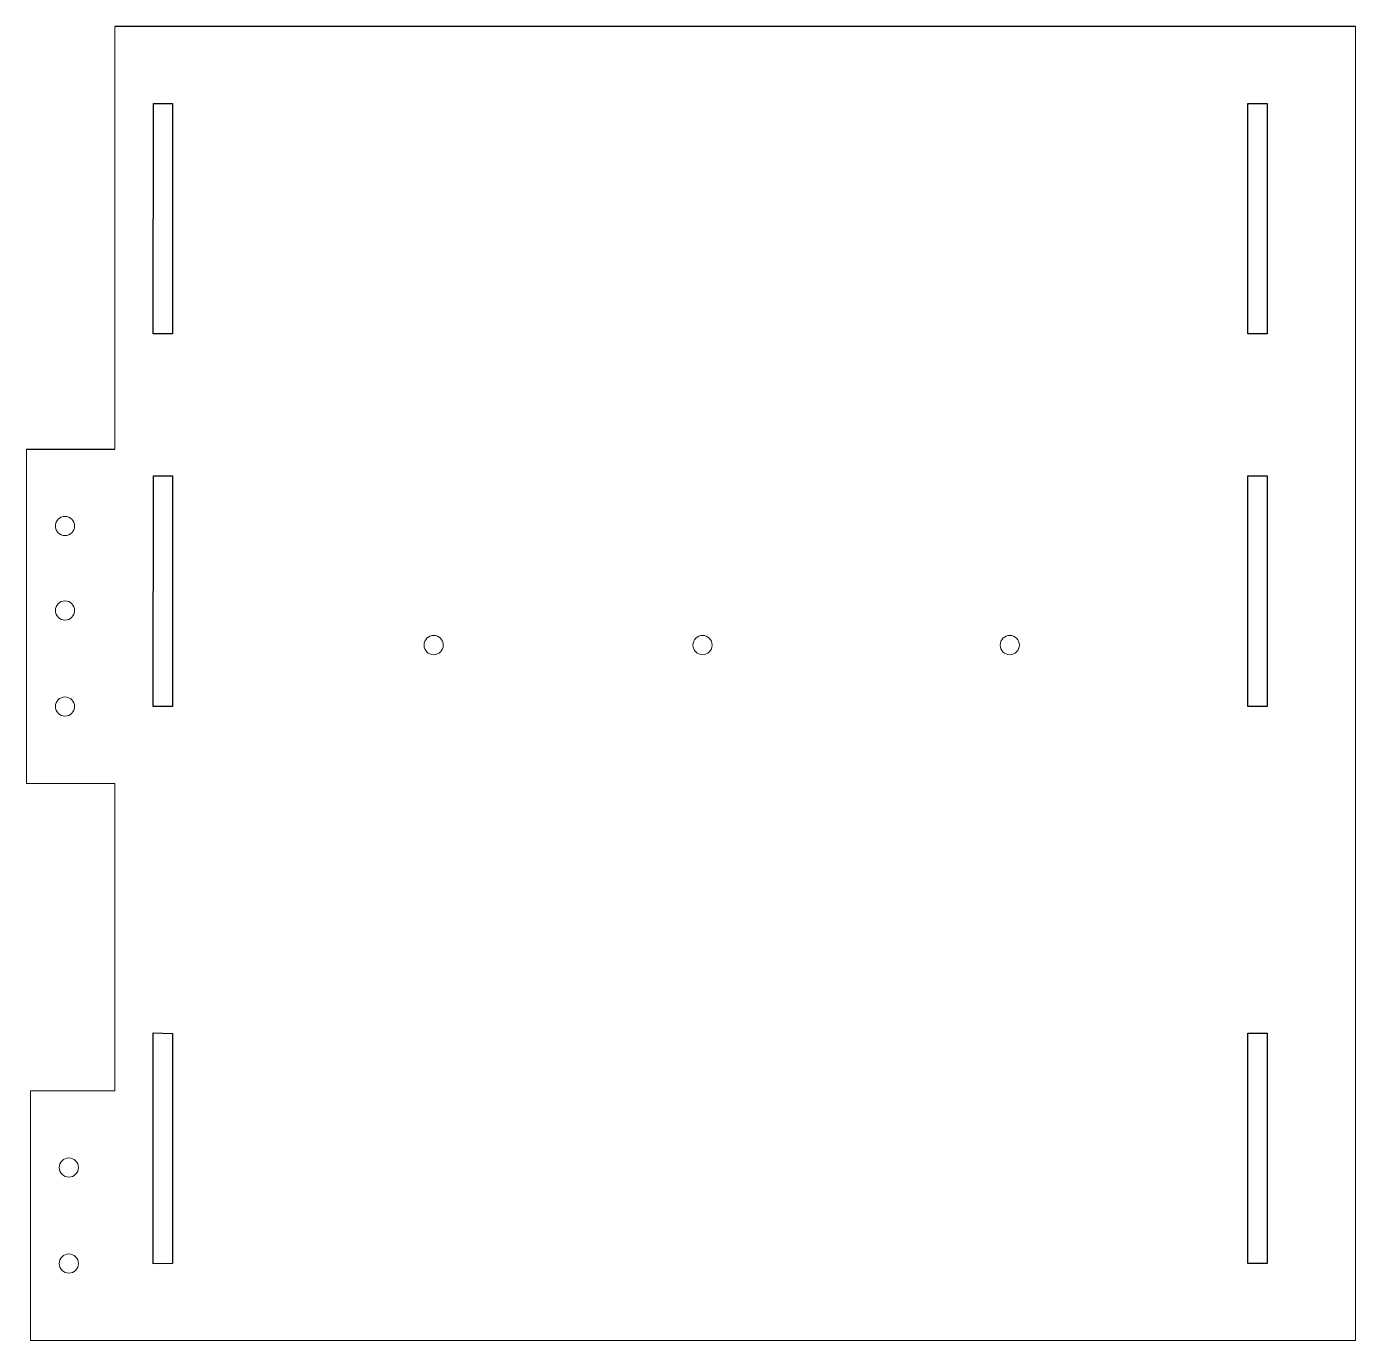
# Model space of a CAD drawing. Header units: inches. Extents: x -327 to 19, y -261 to 81.
import ezdxf

# ---------------------------------------------------------------- set-up
doc = ezdxf.new("R2010")
doc.units = ezdxf.units.IN
doc.header["$MEASUREMENT"] = 0

msp = doc.modelspace()

# ---------------------------------------------------------------- linework, layer by layer
at = {"color": 1, "lineweight": 5}
for p, q in [((-303.96, 80.69), (-303.96, -29.31)), ((19.04, -261.31), (19.04, 80.69)), ((-326.96, -116.31), (-326.96, -29.31)), ((-303.96, -116.31), (-326.96, -116.31)), ((-303.96, -116.31), (-303.96, -196.31)), ((-325.96, -261.31), (-325.96, -196.31)), ((-325.96, -196.31), (-303.96, -196.31)), ((19.04, -261.31), (-325.96, -261.31))]:
    msp.add_line(p, q, dxfattribs=at)
at = {"color": 1}
for p, q in [((19.04, 80.69), (-303.96, 80.69)), ((-326.96, -29.31), (-303.96, -29.31))]:
    msp.add_line(p, q, dxfattribs=at)
for points in [[(-293.94, 60.69), (-288.96, 60.69), (-288.96, 0.69), (-293.98, 0.69)], [(-8.95, 60.69), (-3.96, 60.69), (-3.96, 0.69), (-8.97, 0.69)], [(-293.92, -36.27), (-288.95, -36.27), (-288.93, -96.27), (-293.96, -96.27)], [(-8.94, -36.27), (-3.94, -36.27), (-3.94, -96.27), (-8.94, -96.27)], [(-293.96, -181.25), (-288.96, -181.38), (-288.96, -241.25), (-293.96, -241.38)], [(-8.96, -181.31), (-3.96, -181.31), (-3.96, -241.31), (-8.96, -241.31)]]:
    msp.add_lwpolyline(points, close=True, dxfattribs=at)
at = {"color": 1, "lineweight": 5}
for centre in [(-316.96, -49.31), (-316.96, -71.31), (-220.96, -80.31), (-150.96, -80.31), (-70.96, -80.31), (-316.96, -96.31), (-315.96, -216.31), (-315.96, -241.31)]:
    msp.add_circle(centre, 2.5, dxfattribs=at)

doc.saveas('drawing.dxf')
